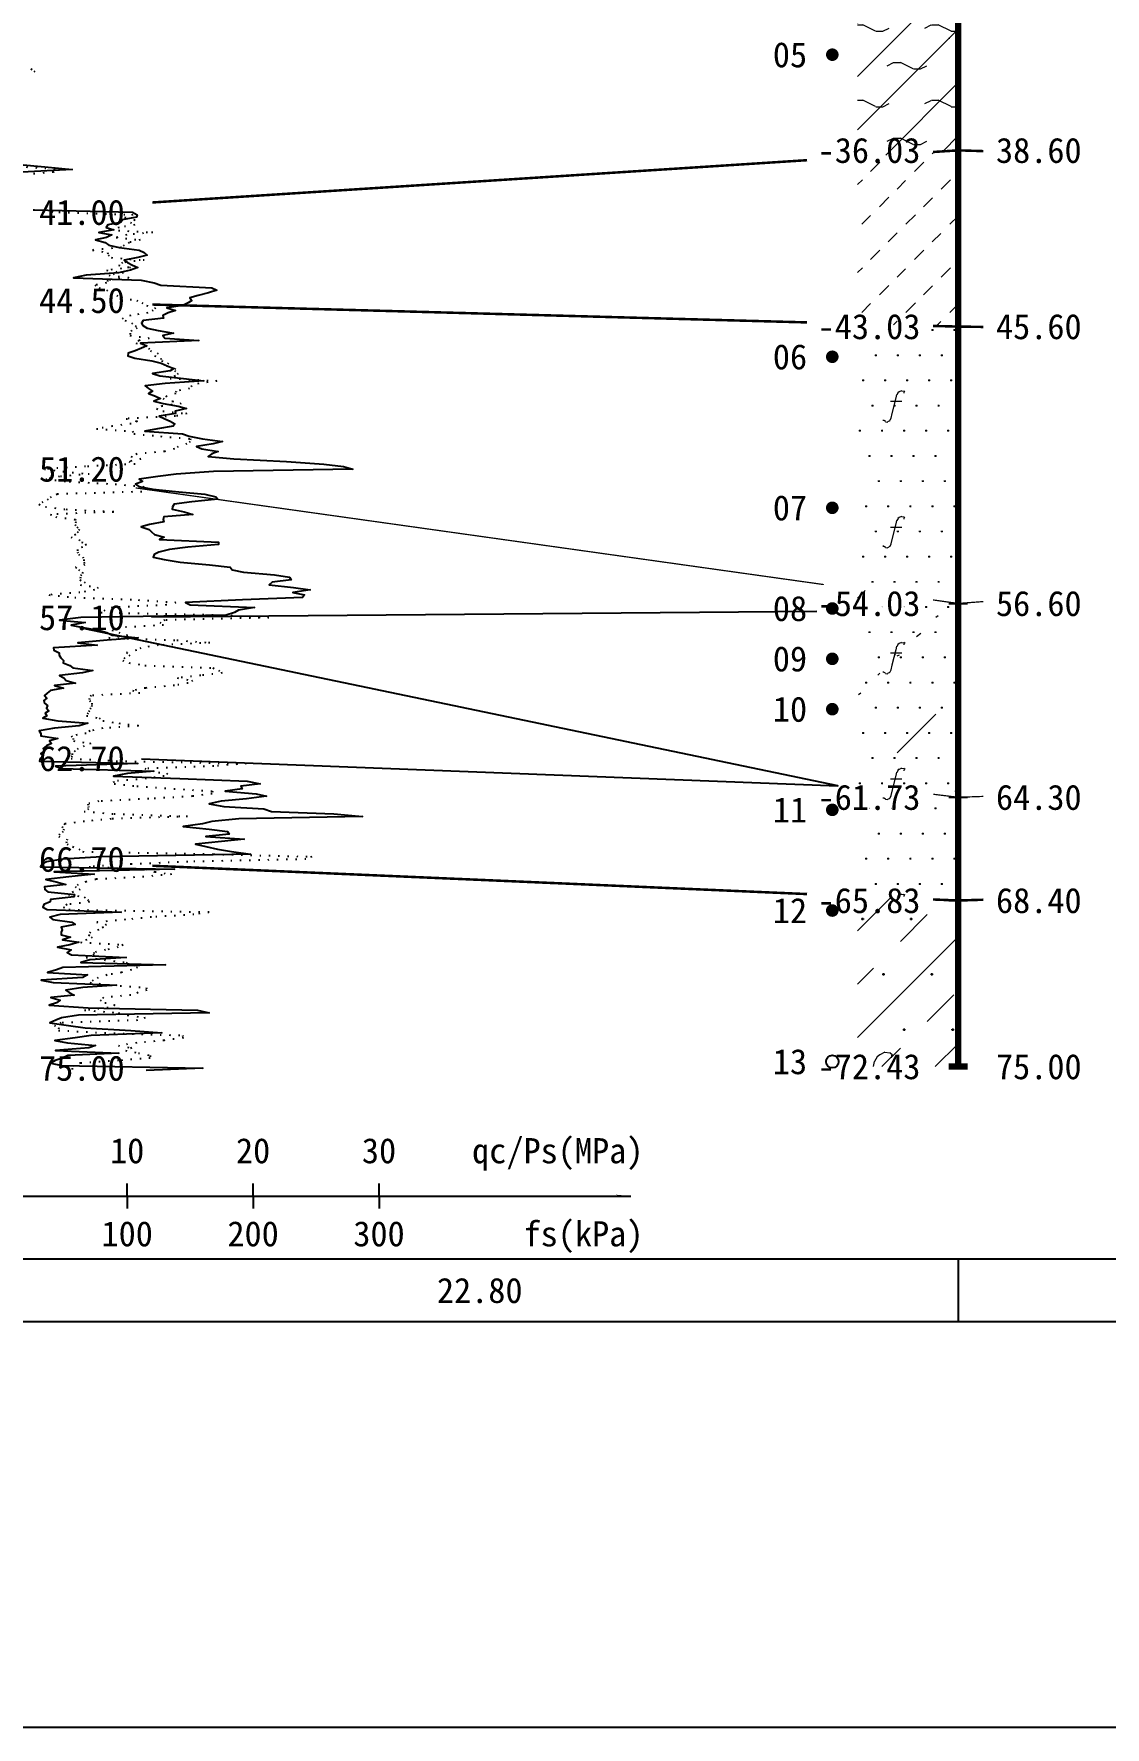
# Model space of a CAD drawing. Extents: x -37 to 3540, y -1485 to 297.
# Drawn here: x 1591 to 1676.1, y -1173 to -1038.5 of the extents above; entities that cross this region are included whole.
import ezdxf
from ezdxf.enums import TextEntityAlignment as Align

# ---------------------------------------------------------------- set-up
doc = ezdxf.new("R2010")
doc.units = 0
doc.linetypes.add('DOT', pattern=[6.35, 0, -6.35])
doc.layers.get('0').update_dxf_attribs({"linetype": 'CONTINUOUS'})
for name, color, linetype in [('CURVE', 200, 'CONTINUOUS'), ('FRAME', 7, 'CONTINUOUS'), ('HOLE', 41, 'CONTINUOUS'), ('RULER', 7, 'CONTINUOUS'), ('SAMPLE', 1, 'CONTINUOUS'), ('STRATUM', 241, 'CONTINUOUS')]:
    doc.layers.add(name, color=color, linetype=linetype)
doc.layers.add('HATCH', color=7, linetype='CONTINUOUS', lineweight=13)
doc.styles.add('ST', font='')
doc.styles.get('ST').set_extended_font_data('SimSun')
pattern_1 = [(82.875, (1458.5118, -1189.206), (0.000369, 10.0001764), [0.0893, -80.5337]), (143.13, (1458.6128, -1189.2818), (-29.999964, 20.000054), [0.12627, -49.87373]), (172.875, (1458.79, -1189.304), (-70.0002457, 9.9996603), [0.17857, -80.44443]), (206.565, (1458.9685, -1189.2147), (-9.999705, -9.99969), [0.19954, -22.16046]), (243.435, (1459.0577, -1189.0363), (9e-06, -9.9997), [0.19954, -22.16146]), (255.964, (1459.147, -1188.679), (-0.0002, -9.999501), [0.36813, -40.86287]), (255.964, (1459.457, -1187.439), (-0.0002, -9.999501), [1.27838, -39.95262]), (255.964, (1459.5255, -1187.165), (-0.0002, -9.999501), [0.28235, -40.94865]), (216.87, (1459.7158, -1186.9108), (-9.999982, -10.000018), [0.12627, -49.87373]), (243.435, (1459.6147, -1186.9865), (9e-06, -9.9997), [0.19954, -22.16146]), (206.565, (1459.894, -1186.8215), (-9.999705, -9.99969), [0.19954, -22.16046]), (172.875, (1460.0714, -1186.8437), (-70.0002457, 9.9996603), [0.17857, -80.44443]), (143.13, (1460.1724, -1186.9194), (-29.999964, 20.000054), [0.12627, -49.87373]), (82.875, (1460.1614, -1187.008), (0.000369, 10.0001764), [0.0893, -80.5337]), (0, (1459.017, -1187.66), (0, 10), [0.89286, -9.10714]), (0, (1459.3714, -1188), (1, 2), [0, -1.75]), (0, (1459.3464, -1187.975), (1, 2), [0, -1.75]), (0, (1459.3464, -1188), (1, 2), [0, -1.75]), (0, (1459.3214, -1188), (1, 2), [0, -1.75]), (0, (1459.3464, -1188.025), (1, 2), [0, -1.75])]

# ---------------------------------------------------------------- blocks, each defined once
blk = doc.blocks.new('Arrow')
for points in [[(-3.984779, 0.348623), (0, 0), (-3.189535, 0)], [(-3.189535, 0), (0, 0), (-3.984779, -0.348623)]]:
    blk.add_solid(points)
blk = doc.blocks.new('SampleSoilUndisturbed')
at = {"const_width": 0.5}
blk.add_lwpolyline([(-0.25, 0, 1), (0.25, 0, 1)], format="xyb", close=True, dxfattribs=at)
blk = doc.blocks.new('SampleSoilDisturbed')
blk.add_circle((0, 0), 0.5)

msp = doc.modelspace()

# ---------------------------------------------------------------- hatches: boundary and pattern name
at = {"layer": 'HATCH'}
h = msp.add_hatch(dxfattribs=at)
h.set_pattern_fill('YNNT', color=251, style=0)
h.set_pattern_definition([(45, (1459.3464, -1188), (-2.12132, 2.12132), [10, 0]), (26.565, (1460.4205, -1188.2536), (5.999823, 5.999812), [0.567, -12.849]), (0, (1459.8535, -1188.2536), (0, 6), [0.567, -5.433]), (26.565, (1457.765, -1188), (5.999823, 5.999812), [0.567, -12.849]), (0, (1458.272, -1187.7464), (0, 6), [0.567, -5.433]), (153.435, (1459.8535, -1188.2536), (-5.999818, -5e-06), [1.134, -12.2826]), (26.565, (1463.4205, -1185.2536), (5.999823, 5.999812), [0.567, -12.849]), (0, (1462.8535, -1185.2536), (0, 6), [0.567, -5.433]), (26.565, (1460.765, -1185), (5.999823, 5.999812), [0.567, -12.849]), (0, (1461.272, -1184.7464), (0, 6), [0.567, -5.433]), (153.435, (1462.8535, -1185.2536), (-5.999818, -5e-06), [1.134, -12.2826])])
h.paths.add_polyline_path([(1664.41, -1032.72), (1656.41, -1033.12), (1656.41, -1048.24), (1664.41, -1047.72)])
h.paths.add_polyline_path([(1652.34, -1049.21), (1661.89, -1049.21), (1661.89, -1046.28), (1652.34, -1046.28)], flags=9)
h.paths.add_polyline_path([(1652.34, -1034.21), (1661.89, -1034.21), (1661.89, -1031.28), (1652.34, -1031.28)], flags=9)
h = msp.add_hatch(dxfattribs=at)
h.set_pattern_fill('NZFT', color=52, style=0)
h.set_pattern_definition([(45, (1459.3464, -1188), (-6e-07, 6.99998), [0.9473, -8.9522]), (45, (1460.7464, -1186.6), (-6e-07, 6.99998), [0.9869, -8.9126]), (45, (1462.1464, -1185.2), (-6e-07, 6.99998), [1.06018, -8.83931]), (45, (1463.5464, -1183.8), (-6e-07, 6.99998), [0.94918, -8.95032]), (45, (1464.9464, -1182.4), (-6e-07, 6.99998), [1.0365, -8.863]), (45, (1462.8464, -1188), (-6e-07, 6.99998), [1.01335, -8.88615]), (45, (1464.2464, -1186.6), (-6e-07, 6.99998), [1.07896, -12.12037]), (45, (1465.6464, -1185.2), (-6e-07, 6.99998), [0.99882, -8.90067]), (45, (1460.0464, -1183.8), (-4e-07, 6.99998), [1.05533, -8.84416]), (45, (1461.4464, -1182.4), (-4e-07, 6.99998), [1.0365, -8.863])])
h.paths.add_polyline_path([(1664.41, -1047.72), (1656.41, -1048.24), (1656.41, -1061.5), (1664.41, -1061.72)])
h.paths.add_polyline_path([(1652.34, -1063.21), (1661.89, -1063.21), (1661.89, -1060.28), (1652.34, -1060.28)], flags=9)
h.paths.add_polyline_path([(1652.34, -1049.21), (1661.89, -1049.21), (1661.89, -1046.28), (1652.34, -1046.28)], flags=9)
h = msp.add_hatch(dxfattribs=at)
h.set_pattern_fill('FS', color=142, style=0)
h.set_pattern_definition(pattern_1)
h.paths.add_polyline_path([(1664.41, -1061.72), (1656.41, -1061.5), (1656.41, -1082.6), (1664.41, -1083.72)])
h.paths.add_polyline_path([(1652.34, -1085.21), (1661.89, -1085.21), (1661.89, -1082.28), (1652.34, -1082.28)], flags=9)
h.paths.add_polyline_path([(1652.34, -1063.21), (1661.89, -1063.21), (1661.89, -1060.28), (1652.34, -1060.28)], flags=9)
h = msp.add_hatch(dxfattribs=at)
h.set_pattern_fill('FS', color=142, style=0)
h.set_pattern_definition(pattern_1)
h.paths.add_polyline_path([(1664.41, -1083.72), (1656.41, -1082.6), (1656.41, -1094.76), (1664.41, -1099.12)])
h.paths.add_polyline_path([(1652.34, -1085.21), (1661.89, -1085.21), (1661.89, -1082.28), (1652.34, -1082.28)], flags=9)
h = msp.add_hatch(dxfattribs=at)
h.set_pattern_fill('SZFT', color=142, scale=2.2, style=0)
h.set_pattern_definition([(45, (1459.346, -1188), (-2e-06, 15.39996), [4.3383, -17.4406]), (45, (1465.535, -1181.777), (-2e-06, 15.39996), [4.3861, -17.3928]), (45, (1470.495, -1176.819), (-2e-06, 15.39996), [3.9899, -17.7889]), (26.565, (1459.3464, -1180.3), (15.4, 15.4), [0.2123, -34.22315]), (36.8699, (1460.8864, -1178.76), (15.4, 15.4), [0.43504, -76.56496]), (315, (1467.046, -1172.653), (15.39996, 3e-06), [0.0727, -21.7062]), (26.565, (1467.0464, -1188), (15.4, 15.4), [0.31845, -34.117]), (26.565, (1468.5864, -1186.46), (15.4, 15.4), [0.2316, -34.2038]), (90, (1469.356, -1185.69), (-15.4, -1e-06), [0.0633, -15.3367]), (26.565, (1470.1264, -1184.92), (15.4, 15.4), [0.2002, -68.6707]), (36.8699, (1471.6664, -1183.38), (15.4, 15.4), [0.2435, -76.7565]), (45, (1473.206, -1181.84), (-5e-07, 15.39996), [0.24, -21.5388]), (315, (1474.557, -1180.195), (15.39996, 3e-06), [0.0727, -21.7062]), (36.8699, (1462.4264, -1177.22), (15.4, 15.4), [0.2249, -76.7751]), (53.1301, (1463.9664, -1175.68), (30.8, 46.2), [0.29564, -76.70436]), (53.1301, (1465.5064, -1174.14), (30.8, 46.2), [0.27774, -76.72226])])
h.paths.add_polyline_path([(1664.41, -1083.72), (1656.41, -1082.6), (1656.41, -1094.76), (1664.41, -1099.12)])
h.paths.add_polyline_path([(1652.34, -1085.21), (1661.89, -1085.21), (1661.89, -1082.28), (1652.34, -1082.28)], flags=9)
h = msp.add_hatch(dxfattribs=at)
h.set_pattern_fill('FS', color=142, style=0)
h.set_pattern_definition(pattern_1)
h.paths.add_polyline_path([(1664.41, -1099.12), (1656.41, -1094.76), (1656.41, -1106.98), (1664.41, -1107.32)])
h.paths.add_polyline_path([(1652.34, -1108.81), (1661.89, -1108.81), (1661.89, -1105.88), (1652.34, -1105.88)], flags=9)
h.paths.add_polyline_path([(1652.34, -1100.61), (1661.89, -1100.61), (1661.89, -1097.68), (1652.34, -1097.68)], flags=9)
h = msp.add_hatch(dxfattribs=at)
h.set_pattern_fill('FZNT', color=32, style=0)
h.set_pattern_definition([(45, (1459.3464, -1188), (-4.24264, 4.24264), [10, 0]), (45, (1460.4074, -1191.182), (-2.12132, 6.36396), [3, -3])])
h.paths.add_polyline_path([(1664.41, -1107.32), (1656.41, -1106.98), (1656.41, -1120.52), (1664.41, -1120.52)])
h.paths.add_polyline_path([(1652.34, -1122.01), (1661.89, -1122.01), (1661.89, -1119.08), (1652.34, -1119.08)], flags=9)
h.paths.add_polyline_path([(1652.34, -1108.81), (1661.89, -1108.81), (1661.89, -1105.88), (1652.34, -1105.88)], flags=9)
h = msp.add_hatch(dxfattribs=at)
h.set_pattern_fill('FS', color=32, scale=2.2, style=0)
h.set_pattern_definition([(82.875, (1457.5102, -1190.6533), (0.000812, 22.000388), [0.1964, -177.1742]), (143.13, (1457.7325, -1190.82), (-65.99992, 44.00012), [0.2778, -109.7222]), (172.875, (1458.1223, -1190.8687), (-154.00054, 21.999253), [0.3929, -176.9777]), (206.565, (1458.515, -1190.672), (-21.99935, -21.9993), [0.439, -48.753]), (243.435, (1458.711, -1190.28), (2e-05, -21.99933), [0.439, -48.7552]), (255.964, (1458.9077, -1189.494), (-0.00044, -21.9989), [0.8099, -89.8983]), (255.964, (1459.59, -1186.7656), (-0.00044, -21.9989), [2.8124, -87.8958]), (255.964, (1459.7404, -1186.163), (-0.00044, -21.9989), [0.6212, -90.087]), (216.87, (1460.159, -1185.6037), (-21.99996, -22.00004), [0.2778, -109.7222]), (243.435, (1459.937, -1185.77), (2e-05, -21.99933), [0.439, -48.7552]), (206.565, (1460.552, -1185.407), (-21.99935, -21.9993), [0.439, -48.753]), (172.875, (1460.9414, -1185.456), (-154.00054, 21.999253), [0.3929, -176.9777]), (143.13, (1461.1637, -1185.6228), (-65.99992, 44.00012), [0.2778, -109.7222]), (82.875, (1461.1393, -1185.8177), (0.000812, 22.000388), [0.1964, -177.1742]), (0, (1458.62, -1187.252), (0, 22), [1.9643, -20.0357]), (0, (1459.4014, -1188), (2.2, 4.4), [0, -3.85]), (0, (1459.3464, -1187.945), (2.2, 4.4), [0, -3.85]), (0, (1459.3464, -1188), (2.2, 4.4), [0, -3.85]), (0, (1459.2914, -1188), (2.2, 4.4), [0, -3.85]), (0, (1459.3464, -1188.055), (2.2, 4.4), [0, -3.85])])
h.paths.add_polyline_path([(1664.41, -1107.32), (1656.41, -1106.98), (1656.41, -1120.52), (1664.41, -1120.52)])
h.paths.add_polyline_path([(1652.34, -1122.01), (1661.89, -1122.01), (1661.89, -1119.08), (1652.34, -1119.08)], flags=9)
h.paths.add_polyline_path([(1652.34, -1108.81), (1661.89, -1108.81), (1661.89, -1105.88), (1652.34, -1105.88)], flags=9)

# ---------------------------------------------------------------- linework, layer by layer
at = {"layer": 'CURVE', "color": 100, "linetype": 'DOT', "ltscale": 0.1}
for points in [[(1590.77, -1041.24), (1591.07, -1041.44), (1590.71, -1041.64)], [(1590.39, -1049.04), (1593.31, -1049.24), (1592.54, -1049.44), (1590.5, -1049.64)], [(1590.94, -1052.44), (1592.99, -1052.64), (1598.85, -1052.84), (1598.2, -1053.04), (1599.02, -1053.24), (1598.66, -1053.44), (1599.01, -1053.64), (1597.77, -1053.84), (1596.98, -1054.04), (1600.45, -1054.24), (1598.38, -1054.44), (1597.54, -1054.64), (1599.44, -1054.84), (1598.57, -1055.04), (1598.16, -1055.24), (1597.97, -1055.44), (1595.65, -1055.64), (1596.85, -1055.84), (1596.89, -1056.04), (1597.15, -1056.24), (1599.77, -1056.44), (1598.03, -1056.64), (1597.72, -1056.84), (1598.68, -1057.04), (1596.77, -1057.24), (1598.11, -1057.44), (1596.97, -1057.64), (1598.55, -1057.84), (1596.87, -1058.04), (1596.77, -1058.24), (1595.84, -1058.44), (1596.17, -1058.64), (1596.76, -1058.84), (1597.09, -1059.04), (1597.59, -1059.24), (1597.93, -1059.44), (1599.17, -1059.64), (1599.56, -1059.84), (1599.95, -1060.04), (1600.67, -1060.24), (1600.48, -1060.44), (1600.05, -1060.64), (1598.7, -1060.84), (1598.02, -1061.04), (1598.23, -1061.24), (1598.75, -1061.44), (1599.05, -1061.64), (1599.21, -1061.84), (1598.78, -1062.04), (1598.64, -1062.24), (1598.63, -1062.44), (1600.16, -1062.64), (1599.33, -1062.84), (1599.1, -1063.04), (1599.89, -1063.24), (1600.13, -1063.44), (1600.25, -1063.64), (1600.87, -1063.84), (1600.59, -1064.04), (1601.09, -1064.24), (1601.14, -1064.44), (1601.7, -1064.64), (1601.55, -1064.84), (1602.24, -1065.04), (1602.17, -1065.24), (1602.45, -1065.44), (1602.24, -1065.64), (1601.81, -1065.84), (1605.53, -1066.04), (1604.1, -1066.24), (1603.55, -1066.44), (1603.37, -1066.64), (1602.29, -1066.84), (1602.27, -1067.04), (1601.54, -1067.24), (1601.26, -1067.44), (1601.98, -1067.64), (1602.71, -1067.84), (1601.2, -1068.04), (1600.75, -1068.24), (1601.24, -1068.44), (1603.14, -1068.64), (1602.25, -1068.84), (1598.34, -1069.04), (1599.22, -1069.24), (1598.72, -1069.44), (1597.24, -1069.64), (1595.98, -1069.84), (1598.83, -1070.04), (1598.94, -1070.24), (1601.06, -1070.44), (1603.43, -1070.64), (1603.4, -1070.84), (1603.16, -1071.04), (1602.47, -1071.24), (1602.16, -1071.44), (1601.39, -1071.64), (1599.19, -1071.84), (1598.7, -1072.04), (1599.5, -1072.24), (1598.56, -1072.44), (1599.04, -1072.64), (1595.11, -1072.84), (1591.83, -1073.04), (1593.32, -1073.24), (1595.4, -1073.44), (1593.04, -1073.64), (1591.94, -1073.84), (1593.81, -1074.04), (1597.45, -1074.24), (1599.66, -1074.44), (1600.21, -1074.64), (1599.57, -1074.84), (1592.87, -1075.04), (1592.37, -1075.24), (1592.14, -1075.44), (1591.71, -1075.64), (1591.4, -1075.84), (1591.91, -1076.04), (1593.55, -1076.24), (1597.34, -1076.44), (1592.3, -1076.64), (1592.73, -1076.84), (1594.28, -1077.04), (1594.32, -1077.24), (1594.27, -1077.44), (1594.42, -1077.64), (1594.62, -1077.84), (1594.51, -1078.04), (1594.32, -1078.24), (1593.95, -1078.44), (1594.59, -1078.64), (1594.79, -1078.84), (1595.17, -1079.04), (1594.85, -1079.24), (1594.46, -1079.44), (1594.46, -1079.64), (1594.54, -1079.84), (1594.88, -1080.04), (1594.97, -1080.24), (1594.97, -1080.44), (1595.05, -1080.64), (1594.3, -1080.84), (1594.53, -1081.04), (1594.89, -1081.24), (1594.78, -1081.44), (1594.69, -1081.64), (1594.66, -1081.84), (1595.08, -1082.04), (1594.67, -1082.24), (1596.1, -1082.44), (1595.81, -1082.64), (1594.66, -1082.84), (1592.19, -1083.04), (1594.24, -1083.24), (1599.29, -1083.44), (1602.28, -1083.64), (1601.53, -1083.84), (1597.24, -1084.04), (1596.63, -1084.24), (1596.31, -1084.44), (1605.93, -1084.64), (1609.66, -1084.84), (1601.41, -1085.04), (1600.99, -1085.24), (1601.3, -1085.44), (1597.77, -1085.64), (1597.2, -1085.84), (1597.74, -1086.04), (1598.43, -1086.24), (1596.95, -1086.44), (1602.36, -1086.64), (1604.98, -1086.84), (1600.88, -1087.04), (1599.49, -1087.24), (1599.14, -1087.44), (1598.35, -1087.64), (1598.62, -1087.84), (1598.21, -1088.04), (1598.06, -1088.24), (1598.55, -1088.44), (1599.81, -1088.64), (1605.22, -1088.84), (1605.67, -1089.04), (1605.95, -1089.24), (1604.26, -1089.44), (1602.39, -1089.64), (1603.6, -1089.84), (1603.24, -1090.04), (1602.16, -1090.24), (1599.86, -1090.44), (1598.83, -1090.64), (1599.42, -1090.84), (1595.55, -1091.04), (1595.4, -1091.24), (1595.44, -1091.44), (1595.59, -1091.64), (1595.61, -1091.84), (1595.51, -1092.04), (1595.42, -1092.24), (1595.3, -1092.44), (1595.18, -1092.64), (1596.19, -1092.84), (1596.47, -1093.04), (1597.74, -1093.24), (1599.3, -1093.44), (1596.47, -1093.64), (1595.46, -1093.84), (1595.15, -1094.04), (1593.98, -1094.24), (1594.11, -1094.44), (1594.14, -1094.64), (1595.51, -1094.84), (1595, -1095.04), (1594.51, -1095.24), (1594.27, -1095.44), (1594.03, -1095.64), (1594.04, -1095.84), (1593.95, -1096.04), (1597.54, -1096.24), (1607.87, -1096.44), (1605.28, -1096.64), (1599.81, -1096.84), (1600.17, -1097.04), (1601.61, -1097.24), (1601.35, -1097.44), (1599.93, -1097.64), (1597.31, -1097.84), (1597.38, -1098.04), (1599.18, -1098.24), (1602.12, -1098.44), (1605.19, -1098.64), (1605.15, -1098.84), (1603.59, -1099.04), (1600.12, -1099.24), (1596.17, -1099.44), (1595.28, -1099.64), (1595.32, -1099.84), (1595.35, -1100.04), (1594.98, -1100.24), (1597.36, -1100.44), (1603.19, -1100.64), (1597.14, -1100.84), (1595.01, -1101.04), (1593.45, -1101.24), (1593.25, -1101.44), (1593.37, -1101.64), (1593.33, -1101.84), (1593.05, -1102.04), (1592.97, -1102.24), (1593.65, -1102.44), (1593.57, -1102.64), (1593.64, -1102.84), (1594.07, -1103.04), (1594.58, -1103.24), (1594.86, -1103.44), (1605.26, -1103.64), (1613.07, -1103.84), (1612.61, -1104.04), (1603.22, -1104.24), (1598.74, -1104.44), (1595.4, -1104.64), (1599.82, -1104.84), (1600.61, -1105.04), (1601.92, -1105.24), (1599.72, -1105.44), (1595.93, -1105.64), (1595.14, -1105.84), (1594.51, -1106.04), (1594.28, -1106.24), (1594.68, -1106.44), (1594.14, -1106.64), (1593.75, -1106.84), (1595, -1107.04), (1595.28, -1107.24), (1595.42, -1107.44), (1593.63, -1107.64), (1593.33, -1107.84), (1593.78, -1108.04), (1604.91, -1108.24), (1603.71, -1108.44), (1600.33, -1108.64), (1598.28, -1108.84), (1595.99, -1109.04), (1596.75, -1109.24), (1596.52, -1109.44), (1596.16, -1109.64), (1595.49, -1109.84), (1595.35, -1110.04), (1595.64, -1110.24), (1595.2, -1110.44), (1594.71, -1110.64), (1598.08, -1110.84), (1597.7, -1111.04), (1596.7, -1111.24), (1595.76, -1111.44), (1595.78, -1111.64), (1595.16, -1111.84), (1596.6, -1112.04), (1598.32, -1112.24), (1598.97, -1112.44), (1599.23, -1112.64), (1598.74, -1112.84), (1597.96, -1113.04), (1596.82, -1113.24), (1596.11, -1113.44), (1595.72, -1113.64), (1595.44, -1113.84), (1597.13, -1114.04), (1599.91, -1114.24), (1599.96, -1114.44), (1599.27, -1114.64), (1598.7, -1114.84), (1596.52, -1115.04), (1596.26, -1115.24), (1596.64, -1115.44), (1597.44, -1115.64), (1596.9, -1115.84), (1595.03, -1116.04), (1597.7, -1116.24), (1598.45, -1116.44), (1599.84, -1116.64), (1599.23, -1116.84), (1593.17, -1117.04), (1592.63, -1117.24), (1592.98, -1117.44), (1592.95, -1117.64), (1596.61, -1117.84), (1602.79, -1118.04), (1602.87, -1118.24), (1601.34, -1118.44), (1599.17, -1118.64), (1597.71, -1118.84), (1598.77, -1119.04), (1598.28, -1119.24), (1599.3, -1119.44), (1600.23, -1119.64), (1600.24, -1119.84), (1597.73, -1120.04), (1594.71, -1120.24), (1594.13, -1120.44), (1594.04, -1120.64), (1594.04, -1120.84)]]:
    msp.add_lwpolyline(points, dxfattribs=at)
at = {"layer": 'CURVE', "color": 30, "linetype": 'Continuous'}
for points in [[(1589.87, -1048.84), (1591.88, -1049.04), (1594.04, -1049.24), (1590.04, -1049.44)], [(1590.99, -1052.44), (1598.83, -1052.64), (1599.2, -1052.84), (1599.15, -1053.04), (1598.01, -1053.24), (1597.88, -1053.44), (1596.86, -1053.64), (1596.75, -1053.84), (1597.36, -1054.04), (1596.16, -1054.24), (1597.18, -1054.44), (1596.77, -1054.64), (1595.88, -1054.84), (1596.65, -1055.04), (1596.94, -1055.24), (1597.78, -1055.44), (1599.37, -1055.64), (1599.76, -1055.84), (1600, -1056.04), (1599.25, -1056.24), (1598.17, -1056.44), (1598.43, -1056.64), (1598.83, -1056.84), (1599.25, -1057.04), (1598.67, -1057.24), (1597.73, -1057.44), (1595.15, -1057.64), (1594.15, -1057.84), (1599.53, -1058.04), (1600.54, -1058.24), (1601.09, -1058.44), (1605.13, -1058.64), (1605.53, -1058.84), (1604.88, -1059.04), (1604.04, -1059.24), (1603.39, -1059.44), (1603.54, -1059.64), (1603.24, -1059.84), (1602.82, -1060.04), (1601.57, -1060.24), (1602.26, -1060.44), (1601.66, -1060.64), (1601.23, -1060.84), (1601.29, -1061.04), (1599.68, -1061.24), (1599.55, -1061.44), (1599.64, -1061.64), (1600, -1061.84), (1600.87, -1062.04), (1602.09, -1062.24), (1601.25, -1062.44), (1601.39, -1062.64), (1604.09, -1062.84), (1599.47, -1063.04), (1599.97, -1063.24), (1599.55, -1063.44), (1599.05, -1063.64), (1598.48, -1063.84), (1598.45, -1064.04), (1599.01, -1064.24), (1600.36, -1064.44), (1601.1, -1064.64), (1601.58, -1064.84), (1602.12, -1065.04), (1601.82, -1065.24), (1600.41, -1065.44), (1601.01, -1065.64), (1602.89, -1065.84), (1604.49, -1066.04), (1601.43, -1066.24), (1599.83, -1066.44), (1600.1, -1066.64), (1600.42, -1066.84), (1600.11, -1067.04), (1600.67, -1067.24), (1601.05, -1067.44), (1600.53, -1067.64), (1601.28, -1067.84), (1602.45, -1068.04), (1603.12, -1068.24), (1602.21, -1068.44), (1602.26, -1068.64), (1600.96, -1068.84), (1601.4, -1069.04), (1601.83, -1069.24), (1602.2, -1069.44), (1602.06, -1069.64), (1600.83, -1069.84), (1599.81, -1070.04), (1602.8, -1070.24), (1603.32, -1070.44), (1604.4, -1070.64), (1605.99, -1070.84), (1605.25, -1071.04), (1603.91, -1071.24), (1604.35, -1071.44), (1605.63, -1071.64), (1605.13, -1071.84), (1604.84, -1072.04), (1606.88, -1072.24), (1611.07, -1072.44), (1614.03, -1072.64), (1615.59, -1072.84), (1616.33, -1073.04), (1605.27, -1073.24), (1602.3, -1073.44), (1600.84, -1073.64), (1599.35, -1073.84), (1599.63, -1074.04), (1599.08, -1074.24), (1599.33, -1074.44), (1600.45, -1074.64), (1602.52, -1074.84), (1604.58, -1075.04), (1605.44, -1075.24), (1605.62, -1075.44), (1603.55, -1075.64), (1602.13, -1075.84), (1602.01, -1076.04), (1601.99, -1076.24), (1602.94, -1076.44), (1603.62, -1076.64), (1601.31, -1076.84), (1601.26, -1077.04), (1601.33, -1077.24), (1600.18, -1077.44), (1599.52, -1077.64), (1600.15, -1077.84), (1600.33, -1078.04), (1600.59, -1078.24), (1601.34, -1078.44), (1600.97, -1078.64), (1605.66, -1078.84), (1605.65, -1079.04), (1603.22, -1079.24), (1601.76, -1079.44), (1600.93, -1079.64), (1600.56, -1079.84), (1600.46, -1080.04), (1601.34, -1080.24), (1602.61, -1080.44), (1604.94, -1080.64), (1606.58, -1080.84), (1606.75, -1081.04), (1607.65, -1081.24), (1610.1, -1081.44), (1611.29, -1081.64), (1611.44, -1081.84), (1609.93, -1082.04), (1609.69, -1082.24), (1611.63, -1082.44), (1612.95, -1082.64), (1611.57, -1082.84), (1612.48, -1083.04), (1612.32, -1083.24), (1607.56, -1083.44), (1603.05, -1083.64), (1603.41, -1083.84), (1608.53, -1084.04), (1607.24, -1084.24), (1606.94, -1084.44), (1606.28, -1084.64), (1594.72, -1084.84), (1593.04, -1085.04), (1595.08, -1085.24), (1593.95, -1085.44), (1594.88, -1085.64), (1596.13, -1085.84), (1596.79, -1086.04), (1597.23, -1086.24), (1599.27, -1086.44), (1596.81, -1086.64), (1594.48, -1086.84), (1596.02, -1087.04), (1592.55, -1087.24), (1592.59, -1087.44), (1593.02, -1087.64), (1593.02, -1087.84), (1593.13, -1088.04), (1593.34, -1088.24), (1593.32, -1088.44), (1593.86, -1088.64), (1594.08, -1088.84), (1595.67, -1089.04), (1594.85, -1089.24), (1593.04, -1089.44), (1593.39, -1089.64), (1593.57, -1089.84), (1594.3, -1090.04), (1592.64, -1090.24), (1593.36, -1090.44), (1592.31, -1090.64), (1592.06, -1090.84), (1591.83, -1091.04), (1592.02, -1091.24), (1591.8, -1091.44), (1591.84, -1091.64), (1592.07, -1091.84), (1591.99, -1092.04), (1592.2, -1092.24), (1591.89, -1092.44), (1592.03, -1092.64), (1591.7, -1092.84), (1592.9, -1093.04), (1595.29, -1093.24), (1594.59, -1093.44), (1592.63, -1093.64), (1591.41, -1093.84), (1591.56, -1094.04), (1591.56, -1094.24), (1592.9, -1094.44), (1592.24, -1094.64), (1592.4, -1094.84), (1592.01, -1095.04), (1591.73, -1095.24), (1591.84, -1095.44), (1591.55, -1095.64), (1591.74, -1095.84), (1591.5, -1096.04), (1591.44, -1096.24), (1599.25, -1096.44), (1592.72, -1096.64), (1593.2, -1096.84), (1600.52, -1097.04), (1598.43, -1097.24), (1597.31, -1097.44), (1602.6, -1097.64), (1607.93, -1097.84), (1608.96, -1098.04), (1607.44, -1098.24), (1607.54, -1098.44), (1606.19, -1098.64), (1608.66, -1098.84), (1609.48, -1099.04), (1607.88, -1099.24), (1605.87, -1099.44), (1604.93, -1099.64), (1606.09, -1099.84), (1609.26, -1100.04), (1609.88, -1100.24), (1614.81, -1100.44), (1617.1, -1100.64), (1607.27, -1100.84), (1605.12, -1101.04), (1604.4, -1101.24), (1602.86, -1101.44), (1604.93, -1101.64), (1606.37, -1101.84), (1606.51, -1102.04), (1604.65, -1102.24), (1607.7, -1102.44), (1605.91, -1102.64), (1603.83, -1102.84), (1604.65, -1103.04), (1605.59, -1103.24), (1606.69, -1103.44), (1608.21, -1103.64), (1596.37, -1103.84), (1593.33, -1104.04), (1591.99, -1104.24), (1591.66, -1104.44), (1591.53, -1104.64), (1602.17, -1104.84), (1592.61, -1105.04), (1595.78, -1105.24), (1593.77, -1105.44), (1591.96, -1105.64), (1592.78, -1105.84), (1593.55, -1106.04), (1591.85, -1106.24), (1591.88, -1106.44), (1592.12, -1106.64), (1594.23, -1106.84), (1594.17, -1107.04), (1592.32, -1107.24), (1592.29, -1107.44), (1591.79, -1107.64), (1591.7, -1107.84), (1592.05, -1108.04), (1597.94, -1108.24), (1593.09, -1108.44), (1592.27, -1108.64), (1592.5, -1108.84), (1594.01, -1109.04), (1594.29, -1109.24), (1593.17, -1109.44), (1593.24, -1109.64), (1593.16, -1109.84), (1593.17, -1110.04), (1593.92, -1110.24), (1593.27, -1110.44), (1594.57, -1110.64), (1593.85, -1110.84), (1592.87, -1111.04), (1593.97, -1111.24), (1593.63, -1111.44), (1593.99, -1111.64), (1598.32, -1111.84), (1595.45, -1112.04), (1594.72, -1112.24), (1601.45, -1112.44), (1593.3, -1112.64), (1592.8, -1112.84), (1592.08, -1113.04), (1595.25, -1113.24), (1594.88, -1113.44), (1591.59, -1113.64), (1592.53, -1113.84), (1597.57, -1114.04), (1594.88, -1114.24), (1593.53, -1114.44), (1593.81, -1114.64), (1594.19, -1114.84), (1592.34, -1115.04), (1593.08, -1115.24), (1592.79, -1115.44), (1592.21, -1115.64), (1595.32, -1115.84), (1603.99, -1116.04), (1604.93, -1116.24), (1594.53, -1116.44), (1593.18, -1116.64), (1592.73, -1116.84), (1592.26, -1117.04), (1593.74, -1117.24), (1595.08, -1117.44), (1598.7, -1117.64), (1601.17, -1117.84), (1595.55, -1118.04), (1594.29, -1118.24), (1592.66, -1118.44), (1593.67, -1118.64), (1595.9, -1118.84), (1595.36, -1119.04), (1592.71, -1119.24), (1597.74, -1119.44), (1593.69, -1119.64), (1593.25, -1119.84), (1592.69, -1120.04), (1592.34, -1120.24), (1593.23, -1120.44), (1604.42, -1120.64), (1599.91, -1120.84)]]:
    msp.add_lwpolyline(points, dxfattribs=at)
at = {"layer": 'FRAME', "linetype": 'Continuous'}
msp.add_line((1242.61, -1173), (1859.35, -1173), dxfattribs=at)
at = {"layer": 'HOLE', "linetype": 'Continuous', "const_width": 0.5}
for points in [[(1664.41, -970.52), (1664.41, -1120.52)], [(1663.66, -1120.52), (1665.16, -1120.52)]]:
    msp.add_lwpolyline(points, dxfattribs=at)
at = {"layer": 'HOLE', "linetype": 'Continuous'}
for points in [[(1663.66, -1047.72), (1665.16, -1047.72)], [(1663.66, -1061.72), (1665.16, -1061.72)], [(1663.66, -1083.72), (1665.16, -1083.72)], [(1663.66, -1099.12), (1665.16, -1099.12)], [(1663.66, -1107.32), (1665.16, -1107.32)]]:
    msp.add_lwpolyline(points, dxfattribs=at)
at = {"layer": 'RULER', "linetype": 'Continuous'}
for points in [[(1598.41, -1130.8), (1598.41, -1129.8)], [(1608.41, -1130.8), (1608.41, -1129.8)], [(1618.41, -1130.8), (1618.41, -1129.8)], [(1588.41, -1130.8), (1638.41, -1130.8)], [(1598.41, -1130.8), (1598.41, -1131.8)], [(1608.41, -1130.8), (1608.41, -1131.8)], [(1618.41, -1130.8), (1618.41, -1131.8)], [(1588.41, -1135.8), (1664.41, -1135.8), (1664.41, -1140.8), (1588.41, -1140.8)], [(1664.41, -1135.8), (1752.26, -1135.8), (1752.26, -1140.8), (1664.41, -1140.8)]]:
    msp.add_lwpolyline(points, dxfattribs=at)
at = {"layer": 'STRATUM', "linetype": 'Continuous'}
for points, const_width in [([(1662.41, -1047.85), (1664.41, -1047.72), (1666.41, -1047.78)], 0.2), ([(1600.41, -1051.86), (1626.41, -1050.18), (1652.41, -1048.5)], 0.2), ([(1600.41, -1059.97), (1626.41, -1060.68), (1652.41, -1061.39)], 0.2), ([(1662.41, -1061.67), (1664.41, -1061.72), (1666.41, -1061.75)], 0.2), ([(1599.08, -1074.54), (1626.41, -1078.38), (1653.74, -1082.22)], 0.1), ([(1662.41, -1083.44), (1664.41, -1083.72), (1666.41, -1083.57)], 0.1), ([(1662.43, -1098.88), (1664.41, -1099.12), (1666.41, -1099.05)], 0.1), ([(1600.41, -1104.56), (1626.41, -1105.68), (1652.41, -1106.81)], 0.2), ([(1662.41, -1107.24), (1664.41, -1107.32), (1666.41, -1107.26)], 0.2)]:
    msp.add_lwpolyline(points, dxfattribs=dict(at, const_width=const_width))
at = {"layer": 'STRATUM'}
for points in [[(1600.35, -1084.77), (1653.18, -1084.32)], [(1599.55, -1096.07), (1654.84, -1098.21), (1595.05, -1085.74)]]:
    msp.add_lwpolyline(points, dxfattribs=at)

# ---------------------------------------------------------------- block references
at = {"layer": 'RULER', "xscale": 0.3, "yscale": 0.3, "zscale": 0.3}
msp.add_blockref('Arrow', (1638.41, -1130.8), dxfattribs=at)
at = {"layer": 'SAMPLE'}
for name, p in [('SampleSoilUndisturbed', (1654.41, -1040.12)), ('SampleSoilUndisturbed', (1654.41, -1064.12)), ('SampleSoilUndisturbed', (1654.41, -1076.12)), ('SampleSoilUndisturbed', (1654.41, -1084.12)), ('SampleSoilUndisturbed', (1654.41, -1088.12)), ('SampleSoilUndisturbed', (1654.41, -1092.12)), ('SampleSoilUndisturbed', (1654.41, -1100.12)), ('SampleSoilUndisturbed', (1654.41, -1108.12)), ('SampleSoilDisturbed', (1654.41, -1120.12))]:
    msp.add_blockref(name, p, dxfattribs=at)

# ---------------------------------------------------------------- texts
at = {"layer": 'HOLE', "style": 'ST'}
for s, p in [('-36.03', (1661.41, -1047.72)), ('-43.03', (1661.41, -1061.72)), ('-54.03', (1661.41, -1083.72)), ('-61.73', (1661.41, -1099.12)), ('-65.83', (1661.41, -1107.32)), ('-72.43', (1661.41, -1120.52))]:
    msp.add_text(s, height=2, dxfattribs=at).set_placement(p, align=Align.MIDDLE_RIGHT)
for s, p in [('38.60', (1667.41, -1047.72)), ('41.00', (1591.41, -1052.64)), ('44.50', (1591.41, -1059.64)), ('45.60', (1667.41, -1061.72)), ('51.20', (1591.41, -1073.04)), ('56.60', (1667.41, -1083.72)), ('57.10', (1591.41, -1084.84)), ('62.70', (1591.41, -1096.04)), ('64.30', (1667.41, -1099.12)), ('66.70', (1591.41, -1104.04)), ('68.40', (1667.41, -1107.32)), ('75.00', (1591.41, -1120.64)), ('75.00', (1667.41, -1120.52))]:
    msp.add_text(s, height=2, dxfattribs=at).set_placement(p, align=Align.MIDDLE_LEFT)
at = {"layer": 'RULER', "style": 'ST'}
msp.add_text('qc/Ps(MPa)', height=2, dxfattribs=at).set_placement((1639.41, -1128.8), align=Align.BOTTOM_RIGHT)
for s, p in [('10', (1598.41, -1128.8)), ('20', (1608.41, -1128.8)), ('30', (1618.41, -1128.8))]:
    msp.add_text(s, height=2, dxfattribs=at).set_placement(p, align=Align.BOTTOM_CENTER)
msp.add_text('fs(kPa)', height=2, dxfattribs=at).set_placement((1639.41, -1132.8), align=Align.TOP_RIGHT)
for s, p in [('100', (1598.41, -1132.8)), ('200', (1608.41, -1132.8)), ('300', (1618.41, -1132.8))]:
    msp.add_text(s, height=2, dxfattribs=at).set_placement(p, align=Align.TOP_CENTER)
msp.add_text('22.80', height=2, dxfattribs=at).set_placement((1626.41, -1138.3), align=Align.MIDDLE_CENTER)
at = {"layer": 'SAMPLE', "style": 'ST'}
for s, p in [('05', (1652.41, -1040.12)), ('06', (1652.41, -1064.12)), ('07', (1652.41, -1076.12)), ('08', (1652.41, -1084.12)), ('09', (1652.41, -1088.12)), ('10', (1652.41, -1092.12)), ('11', (1652.41, -1100.12)), ('12', (1652.41, -1108.12)), ('13', (1652.41, -1120.12))]:
    msp.add_text(s, height=2, dxfattribs=at).set_placement(p, align=Align.MIDDLE_RIGHT)

doc.saveas('drawing.dxf')
